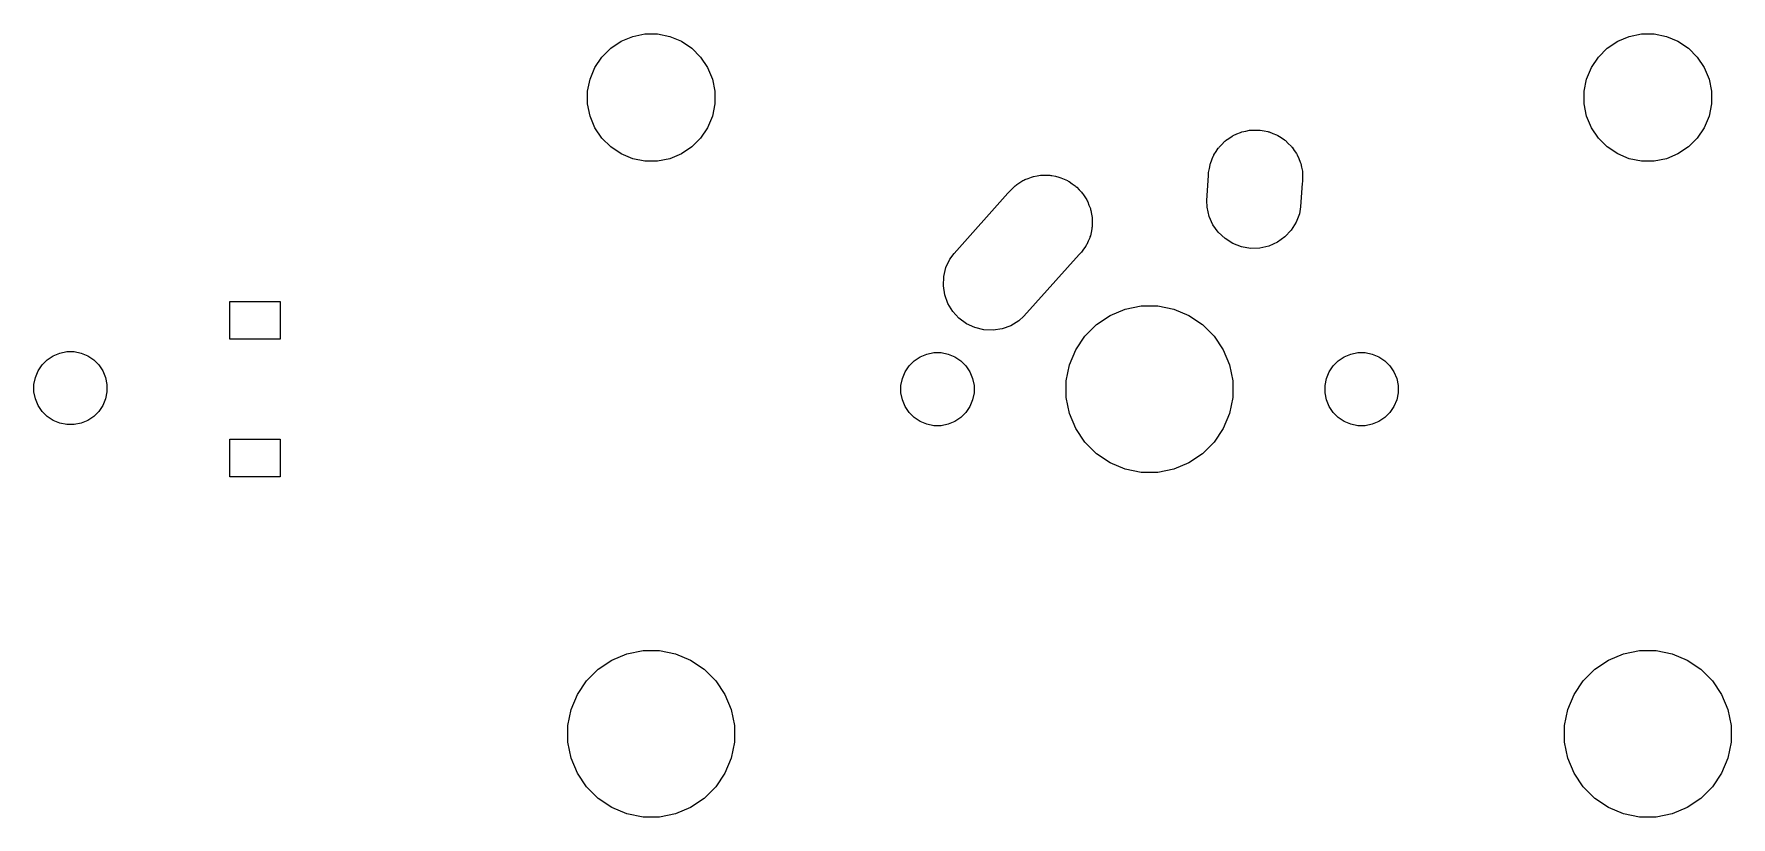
# Model space of a CAD drawing. Extents: x -26.1 to -7.5, y -7.6 to -2.3.
# Drawn here: x -9.245 to -7.644, y -5.373 to -4.635 of the extents above; entities that cross this region are included whole.
import ezdxf

# ---------------------------------------------------------------- set-up
doc = ezdxf.new("R2010")
doc.units = 0
doc.header["$MEASUREMENT"] = 0
doc.layers.add('BLACK', color=7, linetype='CONTINUOUS')

msp = doc.modelspace()

# ---------------------------------------------------------------- linework, layer by layer
at = {"layer": 'BLACK', "linetype": 'CONTINUOUS'}
for p, q in [((-8.70122, -4.64839), (-8.69139, -4.64183)), ((-8.69139, -4.64183), (-8.68047, -4.63731)), ((-8.68047, -4.63731), (-8.66888, -4.635)), ((-8.66888, -4.635), (-8.65706, -4.635)), ((-8.65706, -4.635), (-8.64547, -4.63731)), ((-8.64547, -4.63731), (-8.63455, -4.64183)), ((-8.63455, -4.64183), (-8.62472, -4.64839)), ((-7.76122, -4.64839), (-7.75139, -4.64183)), ((-7.75139, -4.64183), (-7.74047, -4.63731)), ((-7.74047, -4.63731), (-7.72888, -4.635)), ((-7.72888, -4.635), (-7.71706, -4.635)), ((-7.71706, -4.635), (-7.70547, -4.63731)), ((-7.70547, -4.63731), (-7.69455, -4.64183)), ((-7.69455, -4.64183), (-7.68472, -4.64839)), ((-8.71614, -4.66658), (-8.70957, -4.65675)), ((-8.70957, -4.65675), (-8.70122, -4.64839)), ((-8.62472, -4.64839), (-8.61636, -4.65675)), ((-8.61636, -4.65675), (-8.6098, -4.66658)), ((-7.77614, -4.66658), (-7.76957, -4.65675)), ((-7.76957, -4.65675), (-7.76122, -4.64839)), ((-7.68472, -4.64839), (-7.67636, -4.65675)), ((-7.67636, -4.65675), (-7.6698, -4.66658)), ((-8.72066, -4.6775), (-8.71614, -4.66658)), ((-8.6098, -4.66658), (-8.60527, -4.6775)), ((-7.78066, -4.6775), (-7.77614, -4.66658)), ((-7.6698, -4.66658), (-7.66527, -4.6775)), ((-8.72297, -4.68909), (-8.72066, -4.6775)), ((-8.72297, -4.70091), (-8.72297, -4.68909)), ((-8.60527, -4.6775), (-8.60297, -4.68909)), ((-8.60297, -4.68909), (-8.60297, -4.70091)), ((-7.78297, -4.68909), (-7.78066, -4.6775)), ((-7.78297, -4.70091), (-7.78297, -4.68909)), ((-7.66527, -4.6775), (-7.66297, -4.68909)), ((-7.66297, -4.68909), (-7.66297, -4.70091)), ((-8.72066, -4.7125), (-8.72297, -4.70091)), ((-8.60297, -4.70091), (-8.60527, -4.7125)), ((-7.78066, -4.7125), (-7.78297, -4.70091)), ((-7.66297, -4.70091), (-7.66527, -4.7125)), ((-8.71614, -4.72342), (-8.72066, -4.7125)), ((-8.60527, -4.7125), (-8.6098, -4.72342)), ((-7.77614, -4.72342), (-7.78066, -4.7125)), ((-7.66527, -4.7125), (-7.6698, -4.72342)), ((-8.70957, -4.73325), (-8.71614, -4.72342)), ((-8.70122, -4.74161), (-8.70957, -4.73325)), ((-8.61636, -4.73325), (-8.62472, -4.74161)), ((-8.6098, -4.72342), (-8.61636, -4.73325)), ((-8.12475, -4.73914), (-8.1222, -4.73644)), ((-8.1222, -4.73644), (-8.12167, -4.73606)), ((-8.12167, -4.73606), (-8.1212, -4.7356)), ((-8.1212, -4.7356), (-8.11811, -4.73353)), ((-8.11811, -4.73353), (-8.11509, -4.73138)), ((-8.11509, -4.73138), (-8.11449, -4.73111)), ((-8.11449, -4.73111), (-8.11395, -4.73075)), ((-8.11395, -4.73075), (-8.11052, -4.72933)), ((-8.11052, -4.72933), (-8.10713, -4.72781)), ((-8.10713, -4.72781), (-8.10649, -4.72766)), ((-8.10649, -4.72766), (-8.10589, -4.72741)), ((-8.10589, -4.72741), (-8.10225, -4.72669)), ((-8.10225, -4.72669), (-8.09863, -4.72586)), ((-8.09863, -4.72586), (-8.09797, -4.72584)), ((-8.09797, -4.72584), (-8.09733, -4.72571)), ((-8.09733, -4.72571), (-8.09362, -4.72571)), ((-8.09362, -4.72571), (-8.08991, -4.7256)), ((-8.08991, -4.7256), (-8.08926, -4.72571)), ((-8.08926, -4.72571), (-8.08861, -4.72571)), ((-8.08861, -4.72571), (-8.08496, -4.72643)), ((-8.08496, -4.72643), (-8.0813, -4.72705)), ((-8.0813, -4.72705), (-8.08069, -4.72728)), ((-8.08069, -4.72728), (-8.08005, -4.72741)), ((-8.08005, -4.72741), (-8.07662, -4.72883)), ((-8.07662, -4.72883), (-8.07315, -4.73015)), ((-8.07315, -4.73015), (-8.07259, -4.7305)), ((-8.07259, -4.7305), (-8.07199, -4.73075)), ((-8.07199, -4.73075), (-8.0689, -4.73281)), ((-8.0689, -4.73281), (-8.06576, -4.73478)), ((-8.06576, -4.73478), (-8.06528, -4.73523)), ((-8.06528, -4.73523), (-8.06473, -4.7356)), ((-8.06473, -4.7356), (-8.06211, -4.73822)), ((-7.76957, -4.73325), (-7.77614, -4.72342)), ((-7.76122, -4.74161), (-7.76957, -4.73325)), ((-7.67636, -4.73325), (-7.68472, -4.74161)), ((-7.6698, -4.72342), (-7.67636, -4.73325)), ((-8.69139, -4.74817), (-8.70122, -4.74161)), ((-8.68047, -4.75269), (-8.69139, -4.74817)), ((-8.66888, -4.755), (-8.68047, -4.75269)), ((-8.64547, -4.75269), (-8.65706, -4.755)), ((-8.63455, -4.74817), (-8.64547, -4.75269)), ((-8.62472, -4.74161), (-8.63455, -4.74817)), ((-8.13556, -4.75708), (-8.13414, -4.75365)), ((-8.13414, -4.75365), (-8.13282, -4.75018)), ((-8.13282, -4.75018), (-8.13247, -4.74963)), ((-8.13247, -4.74963), (-8.13222, -4.74902)), ((-8.13222, -4.74902), (-8.13016, -4.74593)), ((-8.13016, -4.74593), (-8.12818, -4.74279)), ((-8.12818, -4.74279), (-8.12774, -4.74231)), ((-8.12774, -4.74231), (-8.12737, -4.74177)), ((-8.12737, -4.74177), (-8.12475, -4.73914)), ((-8.06211, -4.73822), (-8.05941, -4.74077)), ((-8.05941, -4.74077), (-8.05903, -4.7413)), ((-8.05903, -4.7413), (-8.05857, -4.74177)), ((-8.05857, -4.74177), (-8.0565, -4.74485)), ((-8.0565, -4.74485), (-8.05435, -4.74788)), ((-8.05435, -4.74788), (-8.05408, -4.74848)), ((-8.05408, -4.74848), (-8.05372, -4.74902)), ((-8.05372, -4.74902), (-8.0523, -4.75245)), ((-8.0523, -4.75245), (-8.05078, -4.75584)), ((-7.75139, -4.74817), (-7.76122, -4.74161)), ((-7.74047, -4.75269), (-7.75139, -4.74817)), ((-7.72888, -4.755), (-7.74047, -4.75269)), ((-7.70547, -4.75269), (-7.71706, -4.755)), ((-7.69455, -4.74817), (-7.70547, -4.75269)), ((-7.68472, -4.74161), (-7.69455, -4.74817)), ((-8.65706, -4.755), (-8.66888, -4.755)), ((-8.30744, -4.77123), (-8.30431, -4.76993)), ((-8.30431, -4.76993), (-8.30335, -4.76974)), ((-8.30335, -4.76974), (-8.30242, -4.7694)), ((-8.30242, -4.7694), (-8.29908, -4.76889)), ((-8.29908, -4.76889), (-8.29576, -4.76823)), ((-8.29576, -4.76823), (-8.29477, -4.76823)), ((-8.29477, -4.76823), (-8.2938, -4.76808)), ((-8.2938, -4.76808), (-8.29042, -4.76823)), ((-8.29042, -4.76823), (-8.28703, -4.76823)), ((-8.28703, -4.76823), (-8.28607, -4.76842)), ((-8.28607, -4.76842), (-8.28508, -4.76846)), ((-8.28508, -4.76846), (-8.2818, -4.76927)), ((-8.2818, -4.76927), (-8.27847, -4.76993)), ((-8.27847, -4.76993), (-8.27757, -4.77031)), ((-8.13888, -4.79196), (-8.13726, -4.76847)), ((-8.13726, -4.76564), (-8.13654, -4.76199)), ((-8.13726, -4.76847), (-8.13726, -4.76564)), ((-8.13654, -4.76199), (-8.13592, -4.75833)), ((-8.13592, -4.75833), (-8.13569, -4.75772)), ((-8.13569, -4.75772), (-8.13556, -4.75708)), ((-8.05078, -4.75584), (-8.05063, -4.75648)), ((-8.05063, -4.75648), (-8.05038, -4.75708)), ((-8.05038, -4.75708), (-8.04965, -4.76072)), ((-8.04965, -4.76072), (-8.04882, -4.76434)), ((-8.04882, -4.76434), (-8.0488, -4.765)), ((-8.0488, -4.765), (-8.04868, -4.76564)), ((-8.04868, -4.76564), (-8.04868, -4.76935)), ((-8.04868, -4.76935), (-8.04863, -4.77088)), ((-7.71706, -4.755), (-7.72888, -4.755)), ((-8.37739, -4.84204), (-8.32647, -4.78529)), ((-8.32647, -4.78529), (-8.3258, -4.78429)), ((-8.3258, -4.78429), (-8.32356, -4.78205)), ((-8.32356, -4.78205), (-8.32291, -4.78132)), ((-8.32291, -4.78132), (-8.32202, -4.78051)), ((-8.32202, -4.78051), (-8.31963, -4.77812)), ((-8.31963, -4.77812), (-8.31881, -4.77757)), ((-8.31881, -4.77757), (-8.31808, -4.77691)), ((-8.31808, -4.77691), (-8.31519, -4.77515)), ((-8.31519, -4.77515), (-8.31237, -4.77327)), ((-8.31237, -4.77327), (-8.31146, -4.77289)), ((-8.31146, -4.77289), (-8.31062, -4.77238)), ((-8.31062, -4.77238), (-8.30744, -4.77123)), ((-8.27757, -4.77031), (-8.27661, -4.77054)), ((-8.27661, -4.77054), (-8.27354, -4.77197)), ((-8.27354, -4.77197), (-8.27041, -4.77327)), ((-8.27041, -4.77327), (-8.2696, -4.77382)), ((-8.2696, -4.77382), (-8.2687, -4.77423)), ((-8.2687, -4.77423), (-8.26597, -4.77624)), ((-8.26597, -4.77624), (-8.26316, -4.77812)), ((-8.26316, -4.77812), (-8.26246, -4.77881)), ((-8.26246, -4.77881), (-8.26167, -4.77939)), ((-8.26167, -4.77939), (-8.25938, -4.78189)), ((-8.25938, -4.78189), (-8.25699, -4.78429)), ((-8.25699, -4.78429), (-8.25644, -4.7851)), ((-8.25644, -4.7851), (-8.25578, -4.78583)), ((-8.25578, -4.78583), (-8.25402, -4.78873)), ((-8.04898, -4.77587), (-8.05051, -4.79805)), ((-8.04868, -4.77436), (-8.04898, -4.77587)), ((-8.04863, -4.77088), (-8.04868, -4.77153)), ((-8.04868, -4.77153), (-8.04868, -4.77436)), ((-8.25402, -4.78873), (-8.25214, -4.79154)), ((-8.25214, -4.79154), (-8.25177, -4.79245)), ((-8.25177, -4.79245), (-8.25126, -4.79329)), ((-8.25126, -4.79329), (-8.2501, -4.79647)), ((-8.2501, -4.79647), (-8.2488, -4.7996)), ((-8.2488, -4.7996), (-8.24861, -4.80056)), ((-8.24861, -4.80056), (-8.24828, -4.80149)), ((-8.24828, -4.80149), (-8.24776, -4.80484)), ((-8.13869, -4.79849), (-8.13888, -4.79196)), ((-8.13674, -4.807), (-8.13869, -4.79849)), ((-8.05051, -4.79805), (-8.05159, -4.8045)), ((-8.24776, -4.80484), (-8.2471, -4.80816)), ((-8.24729, -4.81785), (-8.24734, -4.81883)), ((-8.2471, -4.81688), (-8.24729, -4.81785)), ((-8.2471, -4.80816), (-8.2471, -4.80914)), ((-8.2471, -4.80914), (-8.24695, -4.81011)), ((-8.24695, -4.81011), (-8.2471, -4.8135)), ((-8.2471, -4.8135), (-8.2471, -4.81688)), ((-8.13316, -4.81496), (-8.13674, -4.807)), ((-8.1281, -4.82207), (-8.13316, -4.81496)), ((-8.05469, -4.81265), (-8.05933, -4.82005)), ((-8.05159, -4.8045), (-8.05469, -4.81265)), ((-8.25214, -4.8335), (-8.25269, -4.83432)), ((-8.25085, -4.83037), (-8.25214, -4.8335)), ((-8.24942, -4.8273), (-8.25085, -4.83037)), ((-8.24918, -4.82635), (-8.24942, -4.8273)), ((-8.2488, -4.82544), (-8.24918, -4.82635)), ((-8.24814, -4.82212), (-8.2488, -4.82544)), ((-8.24734, -4.81883), (-8.24814, -4.82212)), ((-8.12176, -4.82805), (-8.1281, -4.82207)), ((-8.11436, -4.83268), (-8.12176, -4.82805)), ((-8.10621, -4.83578), (-8.11436, -4.83268)), ((-8.07242, -4.83145), (-8.08038, -4.83503)), ((-8.06531, -4.8264), (-8.07242, -4.83145)), ((-8.05933, -4.82005), (-8.06531, -4.8264)), ((-8.38495, -4.85522), (-8.38126, -4.84731)), ((-8.38126, -4.84731), (-8.37739, -4.84204)), ((-8.25923, -4.84299), (-8.31146, -4.9012)), ((-8.25699, -4.84075), (-8.25923, -4.84299)), ((-8.25511, -4.83794), (-8.25699, -4.84075)), ((-8.25311, -4.83521), (-8.25511, -4.83794)), ((-8.25269, -4.83432), (-8.25311, -4.83521)), ((-8.09761, -4.83723), (-8.10621, -4.83578)), ((-8.08888, -4.83698), (-8.09761, -4.83723)), ((-8.08038, -4.83503), (-8.08888, -4.83698)), ((-8.38741, -4.87241), (-8.38702, -4.86369)), ((-8.38702, -4.86369), (-8.38495, -4.85522)), ((-8.38609, -4.88103), (-8.38741, -4.87241)), ((-8.38311, -4.88923), (-8.38609, -4.88103)), ((-9.06034, -4.92276), (-9.06034, -4.88732)), ((-9.06034, -4.88732), (-9.0131, -4.88732)), ((-9.0131, -4.88732), (-9.0131, -4.92276)), ((-8.37858, -4.89669), (-8.38311, -4.88923)), ((-8.37269, -4.90313), (-8.37858, -4.89669)), ((-8.23015, -4.90043), (-8.21587, -4.89452)), ((-8.21587, -4.89452), (-8.2007, -4.8915)), ((-8.2007, -4.8915), (-8.18524, -4.8915)), ((-8.18524, -4.8915), (-8.17007, -4.89452)), ((-8.17007, -4.89452), (-8.15578, -4.90043)), ((-8.36566, -4.90829), (-8.37269, -4.90313)), ((-8.35775, -4.91198), (-8.36566, -4.90829)), ((-8.34928, -4.91406), (-8.35775, -4.91198)), ((-8.34056, -4.91444), (-8.34928, -4.91406)), ((-8.33194, -4.91312), (-8.34056, -4.91444)), ((-8.32374, -4.91014), (-8.33194, -4.91312)), ((-8.31628, -4.90561), (-8.32374, -4.91014)), ((-8.31146, -4.9012), (-8.31628, -4.90561)), ((-8.25394, -4.91996), (-8.24301, -4.90903)), ((-8.24301, -4.90903), (-8.23015, -4.90043)), ((-8.15578, -4.90043), (-8.14293, -4.90903)), ((-8.14293, -4.90903), (-8.13199, -4.91996)), ((-9.0131, -4.92276), (-9.06034, -4.92276)), ((-8.26253, -4.93282), (-8.25394, -4.91996)), ((-8.13199, -4.91996), (-8.1234, -4.93282)), ((-9.2375, -4.94704), (-9.2327, -4.94224)), ((-9.2327, -4.94224), (-9.22706, -4.93847)), ((-9.22706, -4.93847), (-9.22079, -4.93588)), ((-9.22079, -4.93588), (-9.21413, -4.93455)), ((-9.21413, -4.93455), (-9.20735, -4.93455)), ((-9.20735, -4.93455), (-9.20069, -4.93588)), ((-9.20069, -4.93588), (-9.19442, -4.93847)), ((-9.19442, -4.93847), (-9.18878, -4.94224)), ((-9.18878, -4.94224), (-9.18398, -4.94704)), ((-8.41973, -4.94804), (-8.41493, -4.94324)), ((-8.41493, -4.94324), (-8.40929, -4.93947)), ((-8.40929, -4.93947), (-8.40302, -4.93688)), ((-8.40302, -4.93688), (-8.39636, -4.93555)), ((-8.39636, -4.93555), (-8.38958, -4.93555)), ((-8.38958, -4.93555), (-8.38292, -4.93688)), ((-8.38292, -4.93688), (-8.37665, -4.93947)), ((-8.37665, -4.93947), (-8.37101, -4.94324)), ((-8.37101, -4.94324), (-8.36621, -4.94804)), ((-8.26845, -4.9471), (-8.26253, -4.93282)), ((-8.1234, -4.93282), (-8.11749, -4.9471)), ((-8.01973, -4.94804), (-8.01493, -4.94324)), ((-8.01493, -4.94324), (-8.00929, -4.93947)), ((-8.00929, -4.93947), (-8.00302, -4.93688)), ((-8.00302, -4.93688), (-7.99636, -4.93555)), ((-7.99636, -4.93555), (-7.98958, -4.93555)), ((-7.98958, -4.93555), (-7.98292, -4.93688)), ((-7.98292, -4.93688), (-7.97665, -4.93947)), ((-7.97665, -4.93947), (-7.97101, -4.94324)), ((-7.97101, -4.94324), (-7.96621, -4.94804)), ((-9.24519, -4.96561), (-9.24387, -4.95895)), ((-9.24387, -4.95895), (-9.24127, -4.95268)), ((-9.24127, -4.95268), (-9.2375, -4.94704)), ((-9.18398, -4.94704), (-9.18021, -4.95268)), ((-9.18021, -4.95268), (-9.17762, -4.95895)), ((-9.17762, -4.95895), (-9.17629, -4.96561)), ((-8.42742, -4.96661), (-8.42609, -4.95995)), ((-8.42609, -4.95995), (-8.4235, -4.95368)), ((-8.4235, -4.95368), (-8.41973, -4.94804)), ((-8.36621, -4.94804), (-8.36244, -4.95368)), ((-8.36244, -4.95368), (-8.35984, -4.95995)), ((-8.35984, -4.95995), (-8.35852, -4.96661)), ((-8.27147, -4.96227), (-8.26845, -4.9471)), ((-8.11749, -4.9471), (-8.11447, -4.96227)), ((-8.02742, -4.96661), (-8.02609, -4.95995)), ((-8.02609, -4.95995), (-8.0235, -4.95368)), ((-8.0235, -4.95368), (-8.01973, -4.94804)), ((-7.96621, -4.94804), (-7.96244, -4.95368)), ((-7.96244, -4.95368), (-7.95984, -4.95995)), ((-7.95984, -4.95995), (-7.95852, -4.96661)), ((-9.24519, -4.97239), (-9.24519, -4.96561)), ((-9.24387, -4.97905), (-9.24519, -4.97239)), ((-9.17629, -4.97239), (-9.17762, -4.97905)), ((-9.17629, -4.96561), (-9.17629, -4.97239)), ((-8.42742, -4.97339), (-8.42742, -4.96661)), ((-8.42609, -4.98005), (-8.42742, -4.97339)), ((-8.35852, -4.97339), (-8.35984, -4.98005)), ((-8.35852, -4.96661), (-8.35852, -4.97339)), ((-8.27147, -4.97773), (-8.27147, -4.96227)), ((-8.26845, -4.9929), (-8.27147, -4.97773)), ((-8.11447, -4.97773), (-8.11749, -4.9929)), ((-8.11447, -4.96227), (-8.11447, -4.97773)), ((-8.02742, -4.97339), (-8.02742, -4.96661)), ((-8.02609, -4.98005), (-8.02742, -4.97339)), ((-7.95852, -4.97339), (-7.95984, -4.98005)), ((-7.95852, -4.96661), (-7.95852, -4.97339)), ((-9.24127, -4.98532), (-9.24387, -4.97905)), ((-9.2375, -4.99096), (-9.24127, -4.98532)), ((-9.2327, -4.99576), (-9.2375, -4.99096)), ((-9.18398, -4.99096), (-9.18878, -4.99576)), ((-9.18021, -4.98532), (-9.18398, -4.99096)), ((-9.17762, -4.97905), (-9.18021, -4.98532)), ((-8.4235, -4.98632), (-8.42609, -4.98005)), ((-8.41973, -4.99196), (-8.4235, -4.98632)), ((-8.41493, -4.99676), (-8.41973, -4.99196)), ((-8.36621, -4.99196), (-8.37101, -4.99676)), ((-8.36244, -4.98632), (-8.36621, -4.99196)), ((-8.35984, -4.98005), (-8.36244, -4.98632)), ((-8.26253, -5.00718), (-8.26845, -4.9929)), ((-8.11749, -4.9929), (-8.1234, -5.00718)), ((-8.0235, -4.98632), (-8.02609, -4.98005)), ((-8.01973, -4.99196), (-8.0235, -4.98632)), ((-8.01493, -4.99676), (-8.01973, -4.99196)), ((-7.96621, -4.99196), (-7.97101, -4.99676)), ((-7.96244, -4.98632), (-7.96621, -4.99196)), ((-7.95984, -4.98005), (-7.96244, -4.98632)), ((-9.22706, -4.99953), (-9.2327, -4.99576)), ((-9.22079, -5.00212), (-9.22706, -4.99953)), ((-9.21413, -5.00345), (-9.22079, -5.00212)), ((-9.20735, -5.00345), (-9.21413, -5.00345)), ((-9.20069, -5.00212), (-9.20735, -5.00345)), ((-9.19442, -4.99953), (-9.20069, -5.00212)), ((-9.18878, -4.99576), (-9.19442, -4.99953)), ((-8.40929, -5.00053), (-8.41493, -4.99676)), ((-8.40302, -5.00312), (-8.40929, -5.00053)), ((-8.39636, -5.00445), (-8.40302, -5.00312)), ((-8.38958, -5.00445), (-8.39636, -5.00445)), ((-8.38292, -5.00312), (-8.38958, -5.00445)), ((-8.37665, -5.00053), (-8.38292, -5.00312)), ((-8.37101, -4.99676), (-8.37665, -5.00053)), ((-8.25394, -5.02004), (-8.26253, -5.00718)), ((-8.1234, -5.00718), (-8.13199, -5.02004)), ((-8.00929, -5.00053), (-8.01493, -4.99676)), ((-8.00302, -5.00312), (-8.00929, -5.00053)), ((-7.99636, -5.00445), (-8.00302, -5.00312)), ((-7.98958, -5.00445), (-7.99636, -5.00445)), ((-7.98292, -5.00312), (-7.98958, -5.00445)), ((-7.97665, -5.00053), (-7.98292, -5.00312)), ((-7.97101, -4.99676), (-7.97665, -5.00053)), ((-9.06034, -5.05268), (-9.06034, -5.01724)), ((-9.06034, -5.01724), (-9.0131, -5.01724)), ((-9.0131, -5.01724), (-9.0131, -5.05268)), ((-8.24301, -5.03097), (-8.25394, -5.02004)), ((-8.13199, -5.02004), (-8.14293, -5.03097)), ((-8.23015, -5.03957), (-8.24301, -5.03097)), ((-8.21587, -5.04548), (-8.23015, -5.03957)), ((-8.15578, -5.03957), (-8.17007, -5.04548)), ((-8.14293, -5.03097), (-8.15578, -5.03957)), ((-9.0131, -5.05268), (-9.06034, -5.05268)), ((-8.2007, -5.0485), (-8.21587, -5.04548)), ((-8.18524, -5.0485), (-8.2007, -5.0485)), ((-8.17007, -5.04548), (-8.18524, -5.0485)), ((-8.68587, -5.21952), (-8.6707, -5.2165)), ((-8.6707, -5.2165), (-8.65524, -5.2165)), ((-8.65524, -5.2165), (-8.64007, -5.21952)), ((-7.74587, -5.21952), (-7.7307, -5.2165)), ((-7.7307, -5.2165), (-7.71524, -5.2165)), ((-7.71524, -5.2165), (-7.70007, -5.21952)), ((-8.72394, -5.24496), (-8.71301, -5.23403)), ((-8.71301, -5.23403), (-8.70015, -5.22543)), ((-8.70015, -5.22543), (-8.68587, -5.21952)), ((-8.64007, -5.21952), (-8.62578, -5.22543)), ((-8.62578, -5.22543), (-8.61293, -5.23403)), ((-8.61293, -5.23403), (-8.60199, -5.24496)), ((-7.78394, -5.24496), (-7.77301, -5.23403)), ((-7.77301, -5.23403), (-7.76015, -5.22543)), ((-7.76015, -5.22543), (-7.74587, -5.21952)), ((-7.70007, -5.21952), (-7.68578, -5.22543)), ((-7.68578, -5.22543), (-7.67293, -5.23403)), ((-7.67293, -5.23403), (-7.66199, -5.24496)), ((-8.73253, -5.25782), (-8.72394, -5.24496)), ((-8.60199, -5.24496), (-8.5934, -5.25782)), ((-7.79253, -5.25782), (-7.78394, -5.24496)), ((-7.66199, -5.24496), (-7.6534, -5.25782)), ((-8.73845, -5.2721), (-8.73253, -5.25782)), ((-8.5934, -5.25782), (-8.58749, -5.2721)), ((-7.79845, -5.2721), (-7.79253, -5.25782)), ((-7.6534, -5.25782), (-7.64749, -5.2721)), ((-8.74147, -5.28727), (-8.73845, -5.2721)), ((-8.58749, -5.2721), (-8.58447, -5.28727)), ((-7.80147, -5.28727), (-7.79845, -5.2721)), ((-7.64749, -5.2721), (-7.64447, -5.28727)), ((-8.74147, -5.30273), (-8.74147, -5.28727)), ((-8.58447, -5.28727), (-8.58447, -5.30273)), ((-7.80147, -5.30273), (-7.80147, -5.28727)), ((-7.64447, -5.28727), (-7.64447, -5.30273)), ((-8.73845, -5.3179), (-8.74147, -5.30273)), ((-8.58447, -5.30273), (-8.58749, -5.3179)), ((-7.79845, -5.3179), (-7.80147, -5.30273)), ((-7.64447, -5.30273), (-7.64749, -5.3179)), ((-8.73253, -5.33218), (-8.73845, -5.3179)), ((-8.58749, -5.3179), (-8.5934, -5.33218)), ((-7.79253, -5.33218), (-7.79845, -5.3179)), ((-7.64749, -5.3179), (-7.6534, -5.33218)), ((-8.72394, -5.34504), (-8.73253, -5.33218)), ((-8.71301, -5.35597), (-8.72394, -5.34504)), ((-8.60199, -5.34504), (-8.61293, -5.35597)), ((-8.5934, -5.33218), (-8.60199, -5.34504)), ((-7.78394, -5.34504), (-7.79253, -5.33218)), ((-7.77301, -5.35597), (-7.78394, -5.34504)), ((-7.66199, -5.34504), (-7.67293, -5.35597)), ((-7.6534, -5.33218), (-7.66199, -5.34504)), ((-8.70015, -5.36457), (-8.71301, -5.35597)), ((-8.61293, -5.35597), (-8.62578, -5.36457)), ((-7.76015, -5.36457), (-7.77301, -5.35597)), ((-7.67293, -5.35597), (-7.68578, -5.36457)), ((-8.68587, -5.37048), (-8.70015, -5.36457)), ((-8.6707, -5.3735), (-8.68587, -5.37048)), ((-8.65524, -5.3735), (-8.6707, -5.3735)), ((-8.64007, -5.37048), (-8.65524, -5.3735)), ((-8.62578, -5.36457), (-8.64007, -5.37048)), ((-7.74587, -5.37048), (-7.76015, -5.36457)), ((-7.7307, -5.3735), (-7.74587, -5.37048)), ((-7.71524, -5.3735), (-7.7307, -5.3735)), ((-7.70007, -5.37048), (-7.71524, -5.3735)), ((-7.68578, -5.36457), (-7.70007, -5.37048))]:
    msp.add_line(p, q, dxfattribs=at)

doc.saveas('drawing.dxf')
